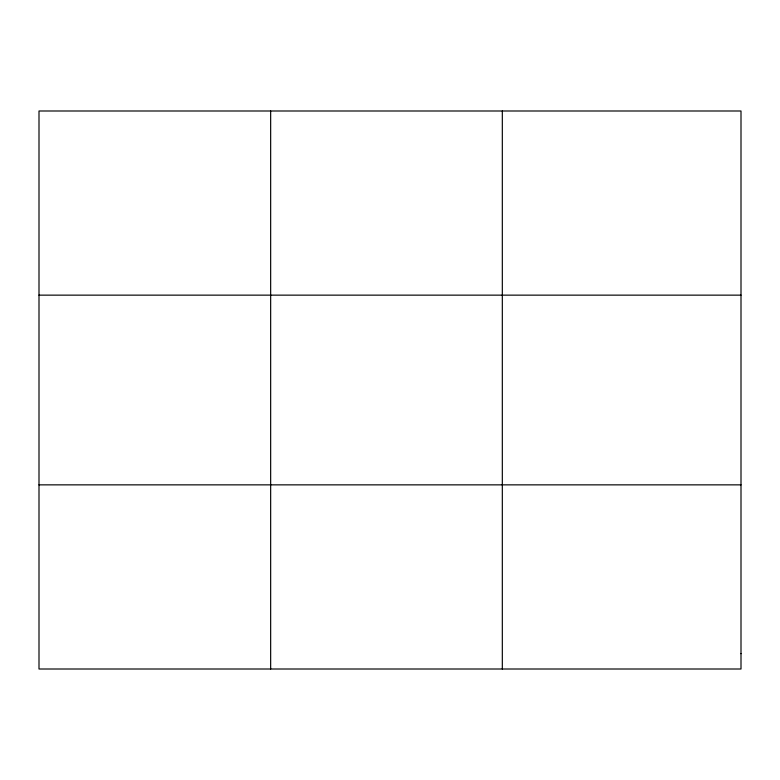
<?xml version="1.0" encoding="UTF-8"?>
<svg xmlns="http://www.w3.org/2000/svg" width="780" height="780" viewBox="0 0 780 780"><rect width="100%" height="100%" fill="white"/><g stroke="black" fill="none" stroke-linecap="round" stroke-linejoin="round"><path stroke-width="1.17" d="M270.66 110.994L270.66 669.006M502.32 110.994L502.32 669.006M39 295.142L741 295.142M39 484.858L741 484.858M741 653.659L741 669.006L39 669.006L39 110.994L741 110.994L741 653.659"/></g></svg>
